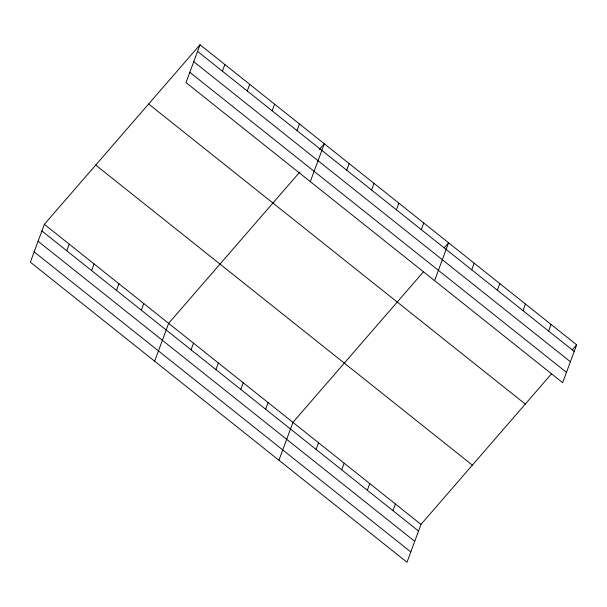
<?xml version="1.0" encoding="UTF-8"?>
<svg xmlns="http://www.w3.org/2000/svg" width="607" height="607" viewBox="0 0 607 607"><rect width="100%" height="100%" fill="white"/><g stroke="black" fill="none" stroke-linecap="round" stroke-linejoin="round"><path stroke-width="0.91" d="M200.007 44.743L186.008 82.598L562.651 382.668L576.65 344.822L200.007 44.743L44.349 224.332L30.35 262.178L406.993 562.257L420.992 524.402L551.581 373.745M66.755 250.767L69.206 244.143M91.619 270.57L94.07 263.946M116.476 290.374L118.926 283.75M222.412 71.178L224.863 64.554M141.332 310.177L143.783 303.553M247.269 90.982L249.72 84.358M154.641 361.203L168.64 323.356L299.835 171.993M272.133 110.785L274.584 104.161M191.053 349.791L193.504 343.16M296.99 130.588L299.441 123.965M215.91 369.595L218.361 362.971M310.298 181.614L324.297 143.768L319.403 149.413M240.767 389.398L243.217 382.774M346.703 170.203L349.154 163.579M265.623 409.201L268.074 402.578M371.567 190.006L374.018 183.382M278.932 460.227L292.938 422.381L423.519 271.724M396.424 209.81L398.875 203.186M316.095 449.415L318.546 442.784M421.281 229.613L423.732 222.989M341.711 469.818L344.161 463.194M434.589 280.639L448.588 242.792L444.309 247.732M367.318 490.221L369.769 483.597M471.753 269.827L474.204 263.195M392.934 510.624L395.385 504M497.361 290.229L499.811 283.606M522.976 310.632L525.427 304.008M548.584 331.043L551.035 324.411M572.371 349.753L576.65 344.822M197.556 51.375L574.199 351.445M193.747 61.679L570.39 361.749M189.816 72.294L566.46 372.364M148.639 104.009L525.283 404.08M95.716 165.074L472.36 465.144M44.349 224.332L420.992 524.402M41.898 230.963L418.542 531.034M38.089 241.267L414.733 541.338M34.159 251.882L410.802 551.953"/></g></svg>
